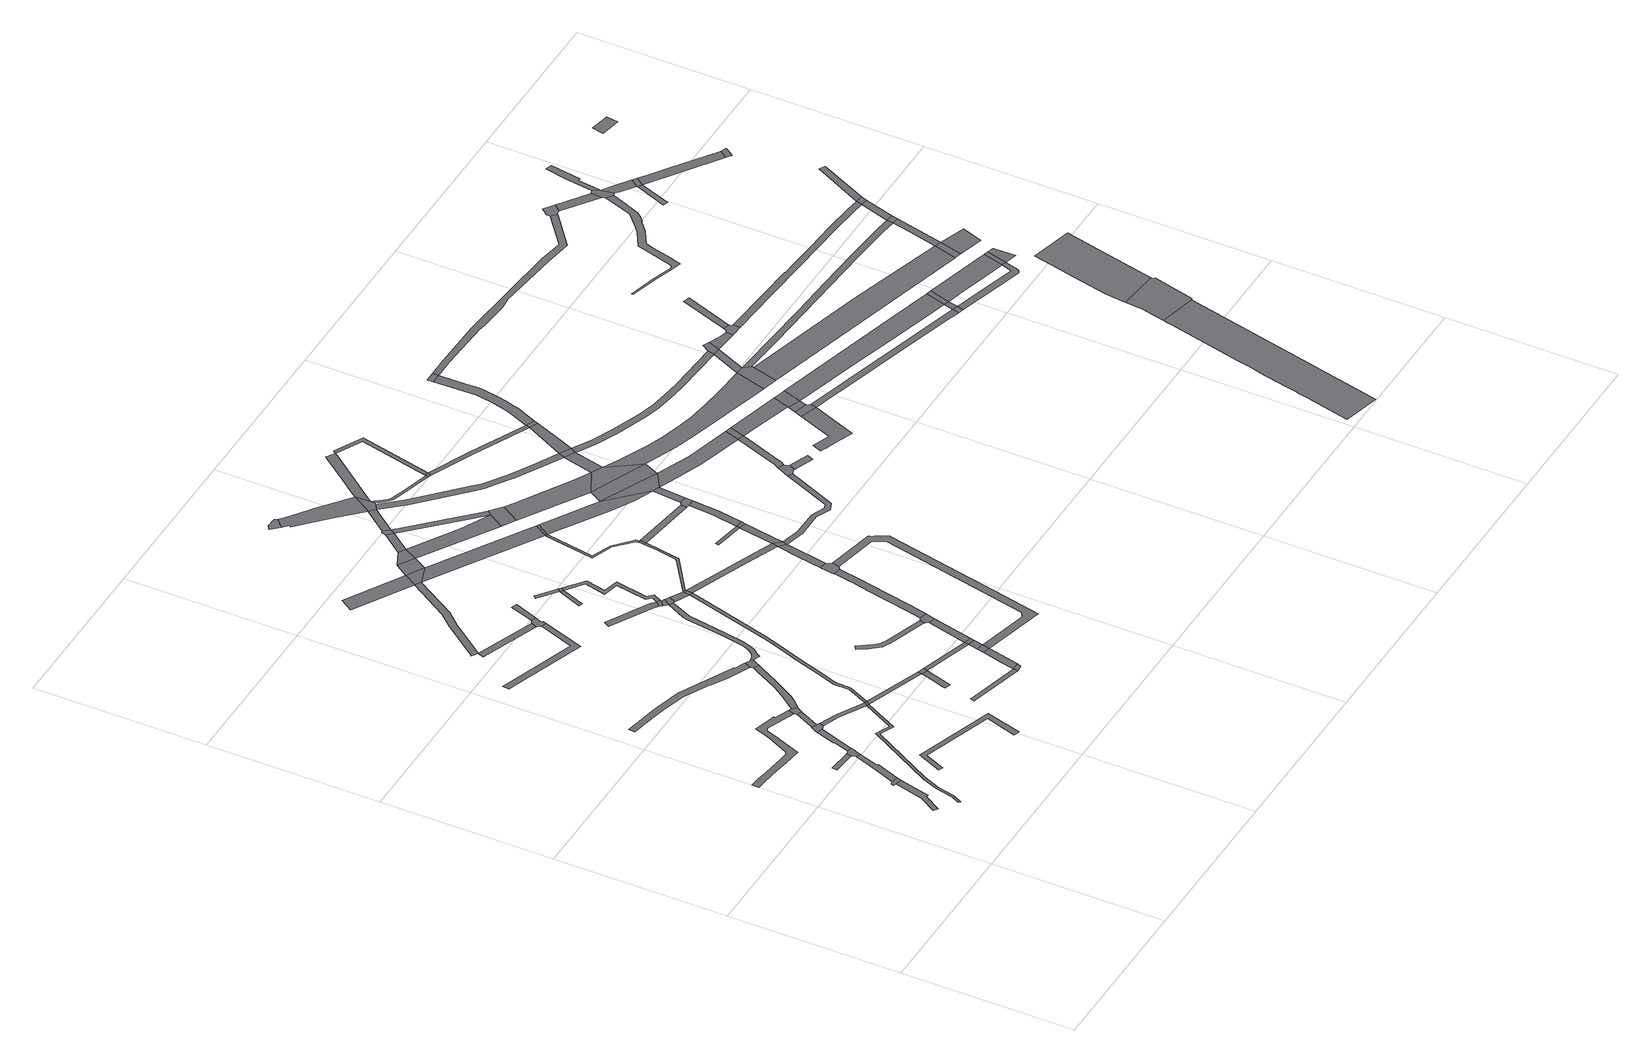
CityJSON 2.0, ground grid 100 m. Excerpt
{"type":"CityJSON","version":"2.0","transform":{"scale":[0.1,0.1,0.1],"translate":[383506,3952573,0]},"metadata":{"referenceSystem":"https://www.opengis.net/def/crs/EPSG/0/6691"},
"CityObjects":{
"road1":{"type":"Road","attributes":{"class":"1040","RoadStructureAttribute.sectionType":"1"},"geometry":[{"type":"MultiSurface","lod":"1","boundaries":[[[0,1,2,3,4,5,6]]]}]},
"road2":{"type":"Road","attributes":{"class":"1040","RoadStructureAttribute.sectionType":"4"},"geometry":[{"type":"MultiSurface","lod":"1","boundaries":[[[7,8,9,10,0,6,11]]]}]},
"road3":{"type":"Road","attributes":{"class":"1040","RoadStructureAttribute.sectionType":"1"},"geometry":[{"type":"MultiSurface","lod":"1","boundaries":[[[12,13,14,15,7,11,16,17,18]]]}]},
"road4":{"type":"Road","attributes":{"class":"1040","RoadStructureAttribute.sectionType":"1"},"geometry":[{"type":"MultiSurface","lod":"1","boundaries":[[[19,20,21,22]]]}]},
"road5":{"type":"Road","attributes":{"class":"1040","RoadStructureAttribute.sectionType":"1"},"geometry":[{"type":"MultiSurface","lod":"1","boundaries":[[[23,24,25,26,27,28,29,30,31,32,33,34,35,36,37,38,39,40,41,42,43,44,45,46,47,48,49,50]]]}]},
"road6":{"type":"Road","attributes":{"class":"1040","RoadStructureAttribute.sectionType":"4"},"geometry":[{"type":"MultiSurface","lod":"1","boundaries":[[[51,52,22,21,53,12,18,54,55]]]}]},
"road7":{"type":"Road","attributes":{"class":"1040","RoadStructureAttribute.sectionType":"1"},"geometry":[{"type":"MultiSurface","lod":"1","boundaries":[[[56,57,58,59,60,61,62,63,64,65,66,67,68,69]]]}]},
"road8":{"type":"Road","attributes":{"class":"1040","RoadStructureAttribute.sectionType":"1"},"geometry":[{"type":"MultiSurface","lod":"1","boundaries":[[[70,71,72,51,55,73,74]]]}]},
"road9":{"type":"Road","attributes":{"class":"1040","RoadStructureAttribute.sectionType":"4"},"geometry":[{"type":"MultiSurface","lod":"1","boundaries":[[[75,76,70,74,77,78,79]]]}]},
"road10":{"type":"Road","attributes":{"class":"1040","RoadStructureAttribute.sectionType":"1"},"geometry":[{"type":"MultiSurface","lod":"1","boundaries":[[[80,81,82,83,84,85,86,87,88]]]}]},
"road11":{"type":"Road","attributes":{"class":"1040","RoadStructureAttribute.sectionType":"1"},"geometry":[{"type":"MultiSurface","lod":"1","boundaries":[[[89,90,75,79,91]]]}]},
"road12":{"type":"Road","attributes":{"class":"1040","RoadStructureAttribute.sectionType":"4"},"geometry":[{"type":"MultiSurface","lod":"1","boundaries":[[[49,48,89,91,92,93,94]]]}]},
"road13":{"type":"Road","attributes":{"class":"1040","RoadStructureAttribute.sectionType":"1"},"geometry":[{"type":"MultiSurface","lod":"1","boundaries":[[[95,96,97,98,99,100,101,102,103,104,105,106,107,108,109,110,111]]]}]},
"road14":{"type":"Road","attributes":{"class":"1040","RoadStructureAttribute.sectionType":"1"},"geometry":[{"type":"MultiSurface","lod":"1","boundaries":[[[78,77,112,113,56,114,115,116]]]}]},
"road15":{"type":"Road","attributes":{"class":"1040","RoadStructureAttribute.sectionType":"4"},"geometry":[{"type":"MultiSurface","lod":"1","boundaries":[[[114,56,69,117]]]}]},
"road16":{"type":"Road","attributes":{"class":"1040","RoadStructureAttribute.sectionType":"1"},"geometry":[{"type":"MultiSurface","lod":"1","boundaries":[[[118,119,120,121,122,123,124,125]]]}]},
"road17":{"type":"Road","attributes":{"class":"1040","RoadStructureAttribute.sectionType":"1"},"geometry":[{"type":"MultiSurface","lod":"1","boundaries":[[[126,127,128,129,94,93,130,131,132,133,134]]]}]},
"road18":{"type":"Road","attributes":{"class":"1040","RoadStructureAttribute.sectionType":"1"},"geometry":[{"type":"MultiSurface","lod":"1","boundaries":[[[117,69,135,136]]]}]},
"road19":{"type":"Road","attributes":{"class":"1040","RoadStructureAttribute.sectionType":"1"},"geometry":[{"type":"MultiSurface","lod":"1","boundaries":[[[137,138,139,140]]]}]},
"road20":{"type":"Road","attributes":{"class":"1040","RoadStructureAttribute.sectionType":"4"},"geometry":[{"type":"MultiSurface","lod":"1","boundaries":[[[111,110,126,134,141,142,143,144,145]]]}]},
"road21":{"type":"Road","attributes":{"class":"1040","RoadStructureAttribute.sectionType":"1"},"geometry":[{"type":"MultiSurface","lod":"1","boundaries":[[[146,147,148,149,150,151,152]]]}]},
"road22":{"type":"Road","attributes":{"class":"1040","RoadStructureAttribute.sectionType":"1"},"geometry":[{"type":"MultiSurface","lod":"1","boundaries":[[[153,154,155,156,157,158,137,159,160,161,162]]]}]},
"road23":{"type":"Road","attributes":{"class":"1040","RoadStructureAttribute.sectionType":"1"},"geometry":[{"type":"MultiSurface","lod":"1","boundaries":[[[163,164,165,166]]]}]},
"road24":{"type":"Road","attributes":{"class":"1040","RoadStructureAttribute.sectionType":"4"},"geometry":[{"type":"MultiSurface","lod":"1","boundaries":[[[136,135,146,152,167,168,169]]]}]},
"road25":{"type":"Road","attributes":{"class":"1040","RoadStructureAttribute.sectionType":"4"},"geometry":[{"type":"MultiSurface","lod":"1","boundaries":[[[170,140,139,118,125,171,172,173]]]}]},
"road26":{"type":"Road","attributes":{"class":"1040","RoadStructureAttribute.sectionType":"1"},"geometry":[{"type":"MultiSurface","lod":"1","boundaries":[[[174,175,176,177,178,179,180,181,114,117,182,183,184,185,186,187,188,189,190]]]}]},
"road27":{"type":"Road","attributes":{"class":"1040","RoadStructureAttribute.sectionType":"1"},"geometry":[{"type":"MultiSurface","lod":"1","boundaries":[[[191,170,173,192]]]}]},
"road28":{"type":"Road","attributes":{"name":"都道8号","class":"1040","function":"3","RoadStructureAttribute.sectionType":"1"},"geometry":[{"type":"MultiSurface","lod":"1","boundaries":[[[193,194,153,195]]]}]},
"road29":{"type":"Road","attributes":{"class":"1040","RoadStructureAttribute.sectionType":"1"},"geometry":[{"type":"MultiSurface","lod":"1","boundaries":[[[196,197,198,199,200,201,202,203,204,205,206,207,208,143,142,209,210,211,212,213,214,215,216,217,218,219]]]}]},
"road30":{"type":"Road","attributes":{"class":"1040","RoadStructureAttribute.sectionType":"4"},"geometry":[{"type":"MultiSurface","lod":"1","boundaries":[[[220,166,165,221]]]}]},
"road31":{"type":"Road","attributes":{"class":"1040","RoadStructureAttribute.sectionType":"1"},"geometry":[{"type":"MultiSurface","lod":"1","boundaries":[[[168,167,222,223]]]}]},
"road32":{"type":"Road","attributes":{"class":"1040","RoadStructureAttribute.sectionType":"1"},"geometry":[{"type":"MultiSurface","lod":"1","boundaries":[[[224,225,226,227,228,229]]]}]},
"road33":{"type":"Road","attributes":{"class":"1040","RoadStructureAttribute.sectionType":"1"},"geometry":[{"type":"MultiSurface","lod":"1","boundaries":[[[230,231,166,220,232]]]}]},
"road34":{"type":"Road","attributes":{"class":"1040","RoadStructureAttribute.sectionType":"4"},"geometry":[{"type":"MultiSurface","lod":"1","boundaries":[[[233,230,232,234]]]}]},
"road35":{"type":"Road","attributes":{"class":"1040","RoadStructureAttribute.sectionType":"1"},"geometry":[{"type":"MultiSurface","lod":"1","boundaries":[[[235,236,237,238]]]}]},
"road36":{"type":"Road","attributes":{"class":"1040","RoadStructureAttribute.sectionType":"1"},"geometry":[{"type":"MultiSurface","lod":"1","boundaries":[[[239,240,241,242,243,244,245,246,247,248,249,250,251,252,253,254]]]}]},
"road37":{"type":"Road","attributes":{"class":"1040","RoadStructureAttribute.sectionType":"1"},"geometry":[{"type":"MultiSurface","lod":"1","boundaries":[[[255,256,257,258]]]}]},
"road38":{"type":"Road","attributes":{"class":"1040","RoadStructureAttribute.sectionType":"1"},"geometry":[{"type":"MultiSurface","lod":"1","boundaries":[[[222,259,233,234,260]]]}]},
"road39":{"type":"Road","attributes":{"name":"都道8号","class":"1040","function":"3","RoadStructureAttribute.sectionType":"4"},"geometry":[{"type":"MultiSurface","lod":"1","boundaries":[[[195,153,162,261]]]}]},
"road40":{"type":"Road","attributes":{"class":"1040","RoadStructureAttribute.sectionType":"4"},"geometry":[{"type":"MultiSurface","lod":"1","boundaries":[[[223,222,260,262]]]}]},
"road41":{"type":"Road","attributes":{"class":"1040","RoadStructureAttribute.sectionType":"4"},"geometry":[{"type":"MultiSurface","lod":"1","boundaries":[[[228,227,263,264,265]]]}]},
"road42":{"type":"Road","attributes":{"class":"1040","RoadStructureAttribute.sectionType":"1"},"geometry":[{"type":"MultiSurface","lod":"1","boundaries":[[[264,263,196,266,267]]]}]},
"road43":{"type":"Road","attributes":{"class":"1040","RoadStructureAttribute.sectionType":"4"},"geometry":[{"type":"MultiSurface","lod":"1","boundaries":[[[258,257,235,238,268]]]}]},
"road44":{"type":"Road","attributes":{"class":"1040","RoadStructureAttribute.sectionType":"4"},"geometry":[{"type":"MultiSurface","lod":"1","boundaries":[[[266,196,219,269,270,271]]]}]},
"road45":{"type":"Road","attributes":{"class":"1040","RoadStructureAttribute.sectionType":"1"},"geometry":[{"type":"MultiSurface","lod":"1","boundaries":[[[268,238,272,273,274,275,276,228,265,277,278,279,280,281]]]}]},
"road46":{"type":"Road","attributes":{"name":"都道8号","class":"1040","function":"3","usage":"1","RoadStructureAttribute.sectionType":"1"},"geometry":[{"type":"MultiSurface","lod":"1","boundaries":[[[282,283,284,195,261,285,286,287]]]}]},
"road47":{"type":"Road","attributes":{"class":"1040","RoadStructureAttribute.sectionType":"1"},"geometry":[{"type":"MultiSurface","lod":"1","boundaries":[[[288,289,223,262,290]]]}]},
"road48":{"type":"Road","attributes":{"class":"1040","RoadStructureAttribute.sectionType":"1"},"geometry":[{"type":"MultiSurface","lod":"1","boundaries":[[[270,269,291,292]]]}]},
"road49":{"type":"Road","attributes":{"class":"1040","RoadStructureAttribute.sectionType":"4"},"geometry":[{"type":"MultiSurface","lod":"1","boundaries":[[[292,291,175,174,293,294]]]}]},
"road50":{"type":"Road","attributes":{"name":"都道8号","class":"1040","function":"3","RoadStructureAttribute.sectionType":"4"},"geometry":[{"type":"MultiSurface","lod":"1","boundaries":[[[295,282,287,296]]]}]},
"road51":{"type":"Road","attributes":{"class":"1040","RoadStructureAttribute.sectionType":"4"},"geometry":[{"type":"MultiSurface","lod":"1","boundaries":[[[297,248,247,298,288,290,299]]]}]},
"road52":{"type":"Road","attributes":{"name":"都道8号","class":"1040","function":"3","usage":"1","RoadStructureAttribute.sectionType":"1"},"geometry":[{"type":"MultiSurface","lod":"1","boundaries":[[[261,162,300,301,302]]]}]},
"road53":{"type":"Road","attributes":{"class":"1040","RoadStructureAttribute.sectionType":"1"},"geometry":[{"type":"MultiSurface","lod":"1","boundaries":[[[303,295,296,304]]]}]},
"road54":{"type":"Road","attributes":{"class":"1040","RoadStructureAttribute.sectionType":"4"},"geometry":[{"type":"MultiSurface","lod":"1","boundaries":[[[305,306,307,308,309]]]}]},
"road55":{"type":"Road","attributes":{"class":"1040","RoadStructureAttribute.sectionType":"1"},"geometry":[{"type":"MultiSurface","lod":"1","boundaries":[[[310,311,312,313,314,315,316,317,318,297,299,319,320,321,322]]]}]},
"road56":{"type":"Road","attributes":{"class":"1040","RoadStructureAttribute.sectionType":"1"},"geometry":[{"type":"MultiSurface","lod":"1","boundaries":[[[323,324,325,292,294,326,327,328,329]]]}]},
"road57":{"type":"Road","attributes":{"class":"1040","RoadStructureAttribute.sectionType":"4"},"geometry":[{"type":"MultiSurface","lod":"1","boundaries":[[[330,331,303,304,332]]]}]},
"road58":{"type":"Road","attributes":{"name":"都道8号","class":"1040","function":"3","RoadStructureAttribute.sectionType":"1"},"geometry":[{"type":"MultiSurface","lod":"1","boundaries":[[[296,287,333,334,335]]]}]},
"road59":{"type":"Road","attributes":{"class":"1040","RoadStructureAttribute.sectionType":"1"},"geometry":[{"type":"MultiSurface","lod":"1","boundaries":[[[293,174,336,337,338]]]}]},
"road60":{"type":"Road","attributes":{"class":"1040","RoadStructureAttribute.sectionType":"1"},"geometry":[{"type":"MultiSurface","lod":"1","boundaries":[[[339,340,341,342,343,344,234,232,345,346,347,348,349,350,351,352]]]}]},
"road61":{"type":"Road","attributes":{"class":"1040","RoadStructureAttribute.sectionType":"1"},"geometry":[{"type":"MultiSurface","lod":"1","boundaries":[[[308,307,353,354,355,356,357,358,359,360,361,362,363]]]}]},
"road62":{"type":"Road","attributes":{"class":"1040","RoadStructureAttribute.sectionType":"3"},"geometry":[{"type":"MultiSurface","lod":"1","boundaries":[[[357,330,332,364]]]}]},
"road63":{"type":"Road","attributes":{"class":"1040","RoadStructureAttribute.sectionType":"1"},"geometry":[{"type":"MultiSurface","lod":"1","boundaries":[[[365,366,367,368,369,370,371,372,373,374,375]]]}]},
"road64":{"type":"Road","attributes":{"class":"1040","RoadStructureAttribute.sectionType":"1"},"geometry":[{"type":"MultiSurface","lod":"1","boundaries":[[[332,304,376,334,377,378]]]}]},
"road65":{"type":"Road","attributes":{"class":"1040","RoadStructureAttribute.sectionType":"4"},"geometry":[{"type":"MultiSurface","lod":"1","boundaries":[[[379,380,310,322,381,340,339,382]]]}]},
"road66":{"type":"Road","attributes":{"class":"1040","RoadStructureAttribute.sectionType":"4"},"geometry":[{"type":"MultiSurface","lod":"1","boundaries":[[[371,370,383,323,329,384]]]}]},
"road67":{"type":"Road","attributes":{"name":"都道8号","class":"1040","function":"3","usage":"1","RoadStructureAttribute.sectionType":"4"},"geometry":[{"type":"MultiSurface","lod":"1","boundaries":[[[302,301,365,375,385]]]}]},
"road68":{"type":"Road","attributes":{"class":"1040","RoadStructureAttribute.sectionType":"4"},"geometry":[{"type":"MultiSurface","lod":"1","boundaries":[[[358,357,364,386,387,388,389]]]}]},
"road69":{"type":"Road","attributes":{"class":"1040","RoadStructureAttribute.sectionType":"1"},"geometry":[{"type":"MultiSurface","lod":"1","boundaries":[[[337,390,391,392,393,379,382,394]]]}]},
"road70":{"type":"Road","attributes":{"name":"都道8号","class":"1040","function":"3","RoadStructureAttribute.sectionType":"4"},"geometry":[{"type":"MultiSurface","lod":"1","boundaries":[[[377,334,333,395,396,397]]]}]},
"road71":{"type":"Road","attributes":{"class":"1040","RoadStructureAttribute.sectionType":"4"},"geometry":[{"type":"MultiSurface","lod":"1","boundaries":[[[338,337,394,398]]]}]},
"road72":{"type":"Road","attributes":{"class":"1040","RoadStructureAttribute.sectionType":"1"},"geometry":[{"type":"MultiSurface","lod":"1","boundaries":[[[399,400,401,402]]]}]},
"road73":{"type":"Road","attributes":{"class":"1040","RoadStructureAttribute.sectionType":"1"},"geometry":[{"type":"MultiSurface","lod":"1","boundaries":[[[384,329,403,404]]]}]},
"road74":{"type":"Road","attributes":{"class":"1040","RoadStructureAttribute.sectionType":"1"},"geometry":[{"type":"MultiSurface","lod":"1","boundaries":[[[401,338,398,405]]]}]},
"road75":{"type":"Road","attributes":{"class":"1040","RoadStructureAttribute.sectionType":"1"},"geometry":[{"type":"MultiSurface","lod":"1","boundaries":[[[389,388,406,407,408,409,410,411,412,413,414,415,416,417,418,419,420]]]}]},
"road76":{"type":"Road","attributes":{"name":"都道8号","class":"1040","function":"3","usage":"1","RoadStructureAttribute.sectionType":"1"},"geometry":[{"type":"MultiSurface","lod":"1","boundaries":[[[385,375,421,422,423,424]]]}]},
"road77":{"type":"Road","attributes":{"class":"1040","RoadStructureAttribute.sectionType":"4"},"geometry":[{"type":"MultiSurface","lod":"1","boundaries":[[[402,401,405,425]]]}]},
"road78":{"type":"Road","attributes":{"class":"1040","RoadStructureAttribute.sectionType":"1"},"geometry":[{"type":"MultiSurface","lod":"1","boundaries":[[[426,427,428,429,430,358,389,431,432,433]]]}]},
"road79":{"type":"Road","attributes":{"name":"都道8号","class":"1040","function":"3","RoadStructureAttribute.sectionType":"1"},"geometry":[{"type":"MultiSurface","lod":"1","boundaries":[[[396,395,434,435,436,437]]]}]},
"road80":{"type":"Road","attributes":{"class":"1040","RoadStructureAttribute.sectionType":"1"},"geometry":[{"type":"MultiSurface","lod":"1","boundaries":[[[438,439,402,425,440,441]]]}]},
"road81":{"type":"Road","attributes":{"class":"1040","RoadStructureAttribute.sectionType":"1"},"geometry":[{"type":"MultiSurface","lod":"1","boundaries":[[[386,364,442,443,444,445,446,447,448,449,450,451,452,453,454,455,456,457,458,459]]]}]},
"road82":{"type":"Road","attributes":{"class":"1040","RoadStructureAttribute.sectionType":"4"},"geometry":[{"type":"MultiSurface","lod":"1","boundaries":[[[460,412,411,461,462]]]}]},
"road83":{"type":"Road","attributes":{"class":"1040","RoadStructureAttribute.sectionType":"4"},"geometry":[{"type":"MultiSurface","lod":"1","boundaries":[[[463,404,403,438,441,464]]]}]},
"road84":{"type":"Road","attributes":{"class":"1040","RoadStructureAttribute.sectionType":"1"},"geometry":[{"type":"MultiSurface","lod":"1","boundaries":[[[465,466,467,468,469,470,398,394,471,472,473,474,475,476]]]}]},
"road85":{"type":"Road","attributes":{"class":"1040","RoadStructureAttribute.sectionType":"1"},"geometry":[{"type":"MultiSurface","lod":"1","boundaries":[[[423,463,464,477]]]}]},
"road86":{"type":"Road","attributes":{"name":"都道8号","class":"1040","function":"3","usage":"1","RoadStructureAttribute.sectionType":"4"},"geometry":[{"type":"MultiSurface","lod":"1","boundaries":[[[424,423,477,478]]]}]},
"road87":{"type":"Road","attributes":{"class":"1040","RoadStructureAttribute.sectionType":"1"},"geometry":[{"type":"MultiSurface","lod":"1","boundaries":[[[479,433,480,460,462,481]]]}]},
"road88":{"type":"Road","attributes":{"name":"都道8号","class":"1040","function":"3","RoadStructureAttribute.sectionType":"1"},"geometry":[{"type":"MultiSurface","lod":"1","boundaries":[[[434,482,483,424,478,484,485,486]]]}]},
"road89":{"type":"Road","attributes":{"name":"都道8号","class":"1040","function":"3","RoadStructureAttribute.sectionType":"4"},"geometry":[{"type":"MultiSurface","lod":"1","boundaries":[[[435,434,486,487]]]}]},
"road90":{"type":"Road","attributes":{"class":"1040","RoadStructureAttribute.sectionType":"1"},"geometry":[{"type":"MultiSurface","lod":"1","boundaries":[[[462,461,488,489,490,491,492,493]]]}]},
"road91":{"type":"Road","attributes":{"class":"1040","RoadStructureAttribute.sectionType":"3"},"geometry":[{"type":"MultiSurface","lod":"1","boundaries":[[[450,435,487,494]]]}]},
"road92":{"type":"Road","attributes":{"class":"1040","RoadStructureAttribute.sectionType":"4"},"geometry":[{"type":"MultiSurface","lod":"1","boundaries":[[[451,450,494,495]]]}]},
"road93":{"type":"Road","attributes":{"name":"都道8号","class":"1040","function":"3","usage":"1","RoadStructureAttribute.sectionType":"1"},"geometry":[{"type":"MultiSurface","lod":"1","boundaries":[[[478,477,496,497,498,499,500,501,502]]]}]},
"road94":{"type":"Road","attributes":{"class":"1040","RoadStructureAttribute.sectionType":"4"},"geometry":[{"type":"MultiSurface","lod":"1","boundaries":[[[503,465,476,504,505,506,507]]]}]},
"road95":{"type":"Road","attributes":{"class":"1040","RoadStructureAttribute.sectionType":"1"},"geometry":[{"type":"MultiSurface","lod":"1","boundaries":[[[490,451,495,508,509]]]}]},
"road96":{"type":"Road","attributes":{"class":"1040","RoadStructureAttribute.sectionType":"1"},"geometry":[{"type":"MultiSurface","lod":"1","boundaries":[[[506,505,510,511]]]}]},
"road97":{"type":"Road","attributes":{"class":"1040","RoadStructureAttribute.sectionType":"1"},"geometry":[{"type":"MultiSurface","lod":"1","boundaries":[[[499,512,503,507,513,514,515]]]}]},
"road98":{"type":"Road","attributes":{"class":"1040","RoadStructureAttribute.sectionType":"4"},"geometry":[{"type":"MultiSurface","lod":"1","boundaries":[[[491,490,509,516]]]}]},
"road99":{"type":"Road","attributes":{"name":"都道8号","class":"1040","function":"3","usage":"1","RoadStructureAttribute.sectionType":"4"},"geometry":[{"type":"MultiSurface","lod":"1","boundaries":[[[500,499,515,517]]]}]},
"road100":{"type":"Road","attributes":{"name":"都道8号","class":"1040","function":"3","RoadStructureAttribute.sectionType":"1"},"geometry":[{"type":"MultiSurface","lod":"1","boundaries":[[[487,486,518,519,520,521,522,523,524,525,526,527,528,529,530]]]}]},
"road101":{"type":"Road","attributes":{"class":"1040","RoadStructureAttribute.sectionType":"1"},"geometry":[{"type":"MultiSurface","lod":"1","boundaries":[[[531,532,533,534,535,536,537,491,516,538,539,540,541,542,543,544]]]}]},
"road102":{"type":"Road","attributes":{"class":"1040","RoadStructureAttribute.sectionType":"1"},"geometry":[{"type":"MultiSurface","lod":"1","boundaries":[[[545,546,547,548,549,550,551,552,553,554,555,556]]]}]},
"road103":{"type":"Road","attributes":{"class":"1040","RoadStructureAttribute.sectionType":"4"},"geometry":[{"type":"MultiSurface","lod":"1","boundaries":[[[557,558,559,532,531]]]}]},
"road104":{"type":"Road","attributes":{"name":"都道8号","class":"1040","function":"3","usage":"1","RoadStructureAttribute.sectionType":"1"},"geometry":[{"type":"MultiSurface","lod":"1","boundaries":[[[517,515,560,561,562]]]}]},
"road105":{"type":"Road","attributes":{"class":"1040","RoadStructureAttribute.sectionType":"1"},"geometry":[{"type":"MultiSurface","lod":"1","boundaries":[[[495,494,563,564,565,566,567,568,569,570,571,572,573,574,575,576,577,578,579,580]]]}]},
"road106":{"type":"Road","attributes":{"class":"1040","RoadStructureAttribute.sectionType":"4"},"geometry":[{"type":"MultiSurface","lod":"1","boundaries":[[[581,545,556,582,583,584]]]}]},
"road107":{"type":"Road","attributes":{"class":"1040","RoadStructureAttribute.sectionType":"1"},"geometry":[{"type":"MultiSurface","lod":"1","boundaries":[[[585,586,581,584,587]]]}]},
"road108":{"type":"Road","attributes":{"name":"都道8号","class":"1040","function":"3","RoadStructureAttribute.sectionType":"4"},"geometry":[{"type":"MultiSurface","lod":"1","boundaries":[[[562,561,585,587,588,589]]]}]},
"road109":{"type":"Road","attributes":{"name":"都道8号","class":"1040","function":"3","RoadStructureAttribute.sectionType":"4"},"geometry":[{"type":"MultiSurface","lod":"1","boundaries":[[[522,521,590,591,592,593]]]}]},
"road110":{"type":"Road","attributes":{"class":"1040","RoadStructureAttribute.sectionType":"3"},"geometry":[{"type":"MultiSurface","lod":"1","boundaries":[[[572,522,593,594]]]}]},
"road111":{"type":"Road","attributes":{"class":"1040","RoadStructureAttribute.sectionType":"4"},"geometry":[{"type":"MultiSurface","lod":"1","boundaries":[[[595,573,572,594,596]]]}]},
"road112":{"type":"Road","attributes":{"class":"1040","RoadStructureAttribute.sectionType":"1"},"geometry":[{"type":"MultiSurface","lod":"1","boundaries":[[[596,594,597,598,599]]]}]},
"road113":{"type":"Road","attributes":{"class":"1040","RoadStructureAttribute.sectionType":"1"},"geometry":[{"type":"MultiSurface","lod":"1","boundaries":[[[582,556,600,601,602,603,604,605,606,607,608,609,610,611]]]}]},
"road114":{"type":"Road","attributes":{"name":"都道8号","class":"1040","function":"3","RoadStructureAttribute.sectionType":"1"},"geometry":[{"type":"MultiSurface","lod":"1","boundaries":[[[588,587,612,613,614,615,616,617,618]]]}]},
"road115":{"type":"Road","attributes":{"class":"1040","RoadStructureAttribute.sectionType":"4"},"geometry":[{"type":"MultiSurface","lod":"1","boundaries":[[[619,620,598,597,621,622,623]]]}]},
"road116":{"type":"Road","attributes":{"class":"1040","RoadStructureAttribute.sectionType":"1"},"geometry":[{"type":"MultiSurface","lod":"1","boundaries":[[[624,625,626,627,628,629,630,557,531,631,632,633,634,635,636,637,638]]]}]},
"road117":{"type":"Road","attributes":{"class":"1040","RoadStructureAttribute.sectionType":"1"},"geometry":[{"type":"MultiSurface","lod":"1","boundaries":[[[639,619,623,640]]]}]},
"road118":{"type":"Road","attributes":{"name":"都道8号","class":"1040","function":"3","RoadStructureAttribute.sectionType":"1"},"geometry":[{"type":"MultiSurface","lod":"1","boundaries":[[[591,590,641,642,643]]]}]},
"road119":{"type":"Road","attributes":{"name":"都道8号","class":"1040","function":"3","RoadStructureAttribute.sectionType":"1"},"geometry":[{"type":"MultiSurface","lod":"1","boundaries":[[[644,645,646,647,648,649,650,651,652,653,654,655,656,657,658]]]}]},
"road120":{"type":"Road","attributes":{"class":"1040","RoadStructureAttribute.sectionType":"1"},"geometry":[{"type":"MultiSurface","lod":"1","boundaries":[[[593,592,659,660,661,662,663,664,665,666,667,668,669,670,671]]]}]},
"road121":{"type":"Road","attributes":{"class":"1040","RoadStructureAttribute.sectionType":"4"},"geometry":[{"type":"MultiSurface","lod":"1","boundaries":[[[608,607,672,673]]]}]},
"road122":{"type":"Road","attributes":{"class":"1040","RoadStructureAttribute.sectionType":"1"},"geometry":[{"type":"MultiSurface","lod":"1","boundaries":[[[616,608,673,674]]]}]},
"road123":{"type":"Road","attributes":{"name":"都道8号","class":"1040","function":"3","RoadStructureAttribute.sectionType":"4"},"geometry":[{"type":"MultiSurface","lod":"1","boundaries":[[[617,616,674,675]]]}]},
"road124":{"type":"Road","attributes":{"class":"1040","RoadStructureAttribute.sectionType":"1"},"geometry":[{"type":"MultiSurface","lod":"1","boundaries":[[[676,677,678,679,680,681,682,683,684,685,686,687,688,689,690,691,692,693,694,695,696,697,698,699,700,701,702,703,704]]]}]},
"road125":{"type":"Road","attributes":{"class":"1040","RoadStructureAttribute.sectionType":"1"},"geometry":[{"type":"MultiSurface","lod":"1","boundaries":[[[673,672,705,706,707,708,709,710,711]]]}]},
"road126":{"type":"Road","attributes":{"class":"1040","RoadStructureAttribute.sectionType":"1"},"geometry":[{"type":"MultiSurface","lod":"1","boundaries":[[[622,621,712,713,714,715,716,717,718,719,720,721,722,723,724,725,726]]]}]},
"road127":{"type":"Road","attributes":{"name":"都道8号","class":"1040","function":"3","RoadStructureAttribute.sectionType":"1"},"geometry":[{"type":"MultiSurface","lod":"1","boundaries":[[[675,674,727,728,709,729]]]}]},
"road128":{"type":"Road","attributes":{"name":"都道8号","class":"1040","function":"3","RoadStructureAttribute.sectionType":"4"},"geometry":[{"type":"MultiSurface","lod":"1","boundaries":[[[730,731,732,644,658,733,734,735,736,737,738,739,740]]]}]},
"road129":{"type":"Road","attributes":{"class":"1040","RoadStructureAttribute.sectionType":"4"},"geometry":[{"type":"MultiSurface","lod":"1","boundaries":[[[741,742,624,638,743,744,745]]]}]},
"road130":{"type":"Road","attributes":{"name":"都道8号","class":"1040","function":"3","RoadStructureAttribute.sectionType":"4"},"geometry":[{"type":"MultiSurface","lod":"1","boundaries":[[[729,709,708,746]]]}]},
"road131":{"type":"Road","attributes":{"name":"都道8号","class":"1040","function":"3","RoadStructureAttribute.sectionType":"4"},"geometry":[{"type":"MultiSurface","lod":"1","boundaries":[[[642,641,747,748,749]]]}]},
"road132":{"type":"Road","attributes":{"name":"都道8号","class":"1040","function":"3","RoadStructureAttribute.sectionType":"1"},"geometry":[{"type":"MultiSurface","lod":"1","boundaries":[[[746,708,750,751]]]}]},
"road133":{"type":"Road","attributes":{"name":"都道8号","class":"1040","function":"3","RoadStructureAttribute.sectionType":"1"},"geometry":[{"type":"MultiSurface","lod":"1","boundaries":[[[752,753,754,755,730,740,756,757]]]}]},
"road134":{"type":"Road","attributes":{"class":"1040","RoadStructureAttribute.sectionType":"1"},"geometry":[{"type":"MultiSurface","lod":"1","boundaries":[[[745,744,758,759,760]]]}]},
"road135":{"type":"Road","attributes":{"name":"都道8号","class":"1040","function":"3","RoadStructureAttribute.sectionType":"1"},"geometry":[{"type":"MultiSurface","lod":"1","boundaries":[[[749,748,761,762]]]}]},
"road136":{"type":"Road","attributes":{"class":"1040","RoadStructureAttribute.sectionType":"1"},"geometry":[{"type":"MultiSurface","lod":"1","boundaries":[[[664,763,642,749,764]]]}]},
"road137":{"type":"Road","attributes":{"class":"1040","RoadStructureAttribute.sectionType":"4"},"geometry":[{"type":"MultiSurface","lod":"1","boundaries":[[[765,760,759,676,704,766,767]]]}]},
"road138":{"type":"Road","attributes":{"class":"1040","RoadStructureAttribute.sectionType":"1"},"geometry":[{"type":"MultiSurface","lod":"1","boundaries":[[[768,769,770,771]]]}]},
"road139":{"type":"Road","attributes":{"class":"1040","RoadStructureAttribute.sectionType":"4"},"geometry":[{"type":"MultiSurface","lod":"1","boundaries":[[[665,664,764,772]]]}]},
"road140":{"type":"Road","attributes":{"class":"1040","RoadStructureAttribute.sectionType":"1"},"geometry":[{"type":"MultiSurface","lod":"1","boundaries":[[[767,766,773,774,775,776]]]}]},
"road141":{"type":"Road","attributes":{"class":"1040","RoadStructureAttribute.sectionType":"1"},"geometry":[{"type":"MultiSurface","lod":"1","boundaries":[[[777,778,765,767,779,780,781,782]]]}]},
"road142":{"type":"Road","attributes":{"class":"1040","RoadStructureAttribute.sectionType":"4"},"geometry":[{"type":"MultiSurface","lod":"1","boundaries":[[[775,774,768,771,783]]]}]},
"road143":{"type":"Road","attributes":{"class":"1040","RoadStructureAttribute.sectionType":"3"},"geometry":[{"type":"MultiSurface","lod":"1","boundaries":[[[717,665,772,784]]]}]},
"road144":{"type":"Road","attributes":{"class":"1040","RoadStructureAttribute.sectionType":"4"},"geometry":[{"type":"MultiSurface","lod":"1","boundaries":[[[718,717,784,785]]]}]},
"road145":{"type":"Road","attributes":{"class":"1040","RoadStructureAttribute.sectionType":"1"},"geometry":[{"type":"MultiSurface","lod":"1","boundaries":[[[783,771,786,787,788,789,790,791]]]}]},
"road146":{"type":"Road","attributes":{"class":"1040","RoadStructureAttribute.sectionType":"1"},"geometry":[{"type":"MultiSurface","lod":"1","boundaries":[[[792,793,718,785,794,795]]]}]},
"road147":{"type":"Road","attributes":{"class":"1040","RoadStructureAttribute.sectionType":"4"},"geometry":[{"type":"MultiSurface","lod":"1","boundaries":[[[787,786,796,797,798]]]}]},
"road148":{"type":"Road","attributes":{"class":"1040","RoadStructureAttribute.sectionType":"1"},"geometry":[{"type":"MultiSurface","lod":"1","boundaries":[[[799,800,801,802,803]]]}]}
},
"vertices":[
[352,733,0],[308,561,0],[248,465,0],[271,449,0],[335,550,0],[346,546,0],[391,724,0],
[359,758,0],[340,756,0],[336,739,0],[339,738,0],[397,749,0],
[454,1017,0],[419,917,0],[413,902,0],[387,831,0],[451,887,0],[442,891,0],[481,1008,0],
[315,1081,0],[313,1051,0],[448,1041,0],[452,1070,0],
[545,1537,0],[415,1574,0],[390,1501,0],[387,1490,0],[381,1476,0],[321,1352,0],[303,1343,0],[248,1349,0],[187,1358,0],[187,1356,0],[169,1358,0],[131,1363,0],[98,1367,0],[98,1371,0],[53,1376,0],[6,1380,0],[3,1340,0],[48,1337,0],[129,1328,0],[165,1323,0],[244,1310,0],[345,1295,0],[412,1467,0],[429,1515,0],[447,1525,0],[614,1460,0],[628,1495,0],[541,1529,0],
[475,1077,0],[463,1069,0],[454,1029,0],[501,1067,0],[501,1068,0],
[846,1161,0],[750,977,0],[666,1014,0],[449,624,0],[413,534,0],[390,429,0],[365,382,0],[377,373,0],[404,424,0],[427,529,0],[471,630,0],[672,995,0],[757,957,0],[860,1155,0],
[538,1284,0],[499,1169,0],[503,1168,0],[569,1270,0],[570,1272,0],
[560,1327,0],[542,1294,0],[598,1282,0],[607,1306,0],[588,1314,0],
[616,735,0],[554,593,0],[579,582,0],[630,702,0],[1039,565,0],[985,390,0],[983,383,0],[1017,372,0],[1077,581,0],
[620,1441,0],[564,1333,0],[646,1429,0],
[654,1444,0],[672,1465,0],[645,1488,0],
[802,1898,0],[804,1903,0],[493,2060,0],[316,2108,0],[181,2134,0],[112,2146,0],[112,2109,0],[179,2096,0],[309,2070,0],[372,2053,0],[477,2023,0],[624,1944,0],[629,1942,0],[724,1885,0],[814,1847,0],[845,1832,0],[865,1869,0],
[696,1245,0],[845,1161,0],[864,1181,0],[855,1184,0],[707,1267,0],
[876,1176,0],
[649,2927,0],[577,2723,0],[230,2843,0],[125,2879,0],[123,2840,0],[223,2806,0],[595,2677,0],[679,2917,0],
[850,1812,0],[829,1780,0],[762,1648,0],[717,1583,0],[707,1506,0],[735,1537,0],[809,1664,0],[862,1763,0],[881,1798,0],
[1203,1032,0],[1211,1055,0],
[303,3113,0],[292,3078,0],[633,2951,0],[646,2986,0],
[895,1825,0],[907,1846,0],[897,1856,0],[887,1859,0],[878,1862,0],
[1205,1027,0],[1176,932,0],[1166,897,0],[1158,870,0],[1193,860,0],[1201,886,0],[1241,1016,0],
[646,3658,0],[499,3422,0],[426,3341,0],[421,3334,0],[271,3138,0],[269,3135,0],[452,3309,0],[456,3314,0],[531,3398,0],[681,3638,0],
[1139,715,0],[1133,691,0],[1452,608,0],[1458,632,0],
[1242,1019,0],[1250,1043,0],[1223,1051,0],
[668,2996,0],[687,2940,0],[679,2948,0],[694,2987,0],
[1243,2372,0],[1225,2370,0],[1087,1872,0],[1065,1808,0],[1002,1631,0],[960,1499,0],[921,1389,0],[923,1301,0],[935,1298,0],[939,1387,0],[951,1422,0],[953,1427,0],[969,1471,0],[1019,1625,0],[1082,1802,0],[1110,1887,0],[1210,2251,0],
[714,3134,0],[745,3124,0],
[364,3929,0],[315,3854,0],[693,3735,0],
[1105,2432,0],[1048,2322,0],[1042,2300,0],[1027,2196,0],[1010,2079,0],[988,1963,0],[982,1943,0],[972,1914,0],[961,1896,0],[948,1879,0],[935,1868,0],[923,1861,0],[910,1858,0],[947,1829,0],[960,1854,0],[968,1861,0],[984,1881,0],[996,1903,0],[1007,1935,0],[1014,1957,0],[1036,2075,0],[1054,2192,0],[1071,2300,0],[1128,2421,0],
[1502,634,0],[1492,611,0],
[1528,930,0],[1534,954,0],
[824,2657,0],[806,2624,0],[1047,2491,0],[1069,2473,0],[1097,2499,0],[1069,2523,0],
[1504,830,0],[1476,715,0],[1547,820,0],
[1514,873,0],[1557,863,0],
[940,2973,0],[886,2836,0],[906,2829,0],[959,2964,0],
[1249,1436,0],[1224,1420,0],[1258,1367,0],[1280,1337,0],[1294,1322,0],[1308,1309,0],[1323,1300,0],[1348,1288,0],[1576,1209,0],[1585,1238,0],[1359,1316,0],[1338,1326,0],[1326,1334,0],[1315,1343,0],[1303,1356,0],[1283,1384,0],
[848,3076,0],[835,3059,0],[942,2978,0],[955,2994,0],
[1522,909,0],[1571,919,0],
[791,3677,0],
[1576,943,0],
[1083,2457,0],[1113,2484,0],[1115,2489,0],
[1130,2474,0],[1122,2479,0],
[972,2981,0],
[1138,2418,0],[1160,2457,0],[1132,2473,0],
[1059,2889,0],[1029,2763,0],[1119,2741,0],[1087,2559,0],[1115,2533,0],[1140,2538,0],[1110,2567,0],[1143,2756,0],[1054,2778,0],[1082,2897,0],
[744,3810,0],[723,3780,0],[708,3757,0],[804,3699,0],[819,3723,0],[837,3754,0],
[1592,1188,0],[1589,1178,0],[1632,1178,0],
[1225,2378,0],[1230,2416,0],
[1247,2408,0],[1242,2411,0],
[843,3856,0],[882,3833,0],
[1603,1247,0],[1580,1207,0],[1646,1235,0],
[720,3615,0],[1311,3255,0],[1359,3330,0],
[936,3977,0],[969,3944,0],
[724,4542,0],[703,4525,0],[746,4480,0],[793,4523,0],[784,4541,0],
[1718,1801,0],[1718,1797,0],[1702,1709,0],[1699,1694,0],[1698,1686,0],[1687,1635,0],[1659,1504,0],[1646,1440,0],[1626,1345,0],[1670,1336,0],[1703,1495,0],[1742,1677,0],[1762,1795,0],
[1480,2773,0],[1470,2692,0],[1449,2571,0],[1460,2564,0],[1464,2585,0],[1481,2690,0],[1497,2770,0],
[957,4007,0],[946,4006,0],[987,3974,0],
[1273,3488,0],[1329,3577,0],[1163,3661,0],
[1588,2237,0],[1781,2161,0],[1789,2196,0],
[1791,1850,0],[1783,1807,0],[2038,1753,0],[2074,1686,0],[1884,808,0],[1853,789,0],[1912,729,0],[1960,950,0],[2119,1684,0],[2121,1692,0],[2084,1761,0],[2083,1762,0],[2070,1788,0],[2067,1792,0],
[778,4446,0],[770,4437,0],[935,4279,0],[1055,4157,0],[1067,4145,0],[1138,4259,0],[1108,4283,0],[957,4401,0],[931,4421,0],[829,4496,0],[819,4503,0],
[1097,4116,0],
[1310,3250,0],[1262,2957,0],[1385,2910,0],[1480,2820,0],[1482,2804,0],[1483,2803,0],[1494,2806,0],[1491,2826,0],[1391,2920,0],[1276,2965,0],[1322,3248,0],
[1303,3603,0],[1353,3603,0],[1327,3628,0],
[1729,1888,0],[1727,1880,0],[1780,1808,0],[1773,1880,0],
[1483,2798,0],[1501,2805,0],
[1371,3323,0],
[1132,4136,0],[1138,4142,0],[1141,4145,0],[1140,4173,0],
[1754,2022,0],[1749,1996,0],[1746,1980,0],[1738,1936,0],[1817,2126,0],
[1350,3441,0],[1417,3549,0],[1384,3576,0],
[1824,2155,0],
[1658,2453,0],[1652,2432,0],[1825,2401,0],[1829,2422,0],
[1847,2719,0],[1853,2754,0],
[1867,2394,0],
[1159,4125,0],[1189,4089,0],[1212,4074,0],[1227,4069,0],[1299,4048,0],[1455,4003,0],[1459,4018,0],[1391,4037,0],[1303,4062,0],[1230,4084,0],[1219,4087,0],[1199,4100,0],[1171,4135,0],[1154,4156,0],[1144,4168,0],
[1642,3053,0],[1775,2977,0],[1883,2935,0],[1685,3132,0],
[1871,2414,0],
[1359,4542,0],[1348,4528,0],[1284,4447,0],[1232,4379,0],[1154,4280,0],[1179,4223,0],[1191,4238,0],[1404,4510,0],
[1729,3210,0],[1874,3283,0],[1792,3324,0],[1473,3511,0],
[1866,2716,0],[1855,2566,0],[1897,2561,0],[1909,2713,0],
[1102,4109,0],[1158,4046,0],[1207,3992,0],[1464,3744,0],[1507,3705,0],[1567,3664,0],[1652,3608,0],[1768,3541,0],[1917,3462,0],[1932,3499,0],[1787,3576,0],[1673,3642,0],[1589,3697,0],[1532,3736,0],[1491,3773,0],[1244,4012,0],[1236,4020,0],[1188,4073,0],
[1461,4026,0],[1473,3998,0],[1484,4019,0],
[1870,2765,0],[1913,2761,0],
[2312,2380,0],[2281,2306,0],[2196,2103,0],[2169,2092,0],[2089,2126,0],[1938,2126,0],[1934,2096,0],[2083,2096,0],[2168,2060,0],[2219,2080,0],[2308,2292,0],[2339,2366,0],
[1925,2918,0],
[2022,2980,0],
[1419,4529,0],[1555,4432,0],[1582,4445,0],
[1719,3192,0],[1705,3166,0],[2035,3009,0],[2048,3040,0],[2061,3070,0],
[1936,3250,0],
[1730,3884,0],[1826,3837,0],[2049,3730,0],[2058,3753,0],[1837,3859,0],[1740,3906,0],
[1979,3430,0],
[1998,3464,0],
[2028,2877,0],[2079,2857,0],[2193,2814,0],[2456,2740,0],[2485,2829,0],[2221,2899,0],[2113,2941,0],
[2348,2453,0],[2368,2377,0],[2376,2374,0],[2392,2410,0],[2383,2439,0],
[2026,3531,0],[2100,3710,0],
[2491,2330,0],[2506,2367,0],
[2363,2483,0],[2399,2465,0],[2404,2479,0],[2495,2729,0],
[2109,3733,0],
[2524,2819,0],
[2252,2994,0],[2374,2958,0],[2833,2829,0],[2882,2816,0],[2933,2995,0],[2757,3008,0],[2631,3020,0],[2510,3037,0],[2399,3061,0],[2285,3094,0],[2190,3131,0],[2106,3167,0],[2023,3205,0],
[2209,4337,0],[2152,4336,0],[2160,4095,0],[2145,4000,0],[2133,3953,0],[2118,3900,0],[2105,3865,0],[2162,3858,0],[2170,3883,0],[2186,3939,0],[2198,3987,0],[2215,4091,0],[2215,4105,0],[2213,4185,0],
[2772,2542,0],[2693,2341,0],[2592,2380,0],[2570,2325,0],[2570,2324,0],[2591,2316,0],[2600,2312,0],[2671,2285,0],[2768,2248,0],[2790,2303,0],[2814,2363,0],[2872,2508,0],
[2210,4372,0],[2206,4372,0],[2151,4371,0],
[2644,2687,0],[2810,2640,0],[2841,2735,0],
[1994,3420,0],[1996,3419,0],[2092,3366,0],[2215,3310,0],[2405,3241,0],[2503,3217,0],[2598,3202,0],[2631,3198,0],[2704,3190,0],[3011,3170,0],[3022,3209,0],[2707,3230,0],[2604,3241,0],[2511,3256,0],[2415,3280,0],[2231,3347,0],[2110,3402,0],[2013,3456,0],
[2790,2588,0],[2882,2545,0],[2875,2547,0],[2866,2562,0],
[2808,2633,0],[2791,2592,0],[2881,2608,0],
[2915,2715,0],[2896,2720,0],
[2970,2792,0],[3012,2941,0],[3016,2954,0],[2980,2991,0],
[3058,3167,0],
[3050,3252,0],[3085,3237,0],
[3197,3157,0],[3200,3197,0],[3157,3206,0],
[2999,2473,0],[3038,2462,0],[3302,2388,0],[3320,2383,0],[3350,2375,0],[3494,2335,0],[3817,2241,0],[3889,2220,0],[3899,2258,0],[3637,2332,0],[3400,2399,0],[3117,2479,0],
[3111,2543,0],[3296,2490,0],[3553,2417,0],[3851,2333,0],[3914,2315,0],[3949,2436,0],[3693,2504,0],
[3220,3223,0],[3214,3206,0],[3267,3153,0],[3270,3193,0],[3257,3211,0],
[3620,4432,0],[3437,4284,0],[3364,4296,0],[3295,4307,0],[2641,4366,0],[2629,4367,0],[2327,4372,0],[2327,4337,0],[2639,4326,0],[2673,4318,0],[2846,4303,0],[2919,4311,0],[3290,4268,0],[3448,4242,0],[3648,4403,0],
[3320,3507,0],[3358,3494,0],
[4277,2442,0],[4316,2577,0],[3757,2742,0],
[4318,1263,0],[4312,1235,0],[4307,1213,0],[4206,780,0],[4188,703,0],[4180,664,0],[4164,599,0],[4158,573,0],[4132,457,0],[4118,399,0],[4113,377,0],[4100,319,0],[4040,61,0],[4253,7,0],[4532,1213,0],
[3250,2937,0],[3519,2918,0],[3789,2901,0],[4050,2885,0],[4293,2866,0],[4382,2855,0],[4386,2889,0],[4368,2892,0],[4297,2901,0],[4052,2920,0],[3791,2936,0],[3521,2953,0],[3019,2989,0],
[3920,2211,0],[3931,2248,0],
[3946,2305,0],
[3981,2427,0],
[3882,4249,0],[3856,4173,0],[3824,4081,0],[3791,4048,0],[3741,4003,0],[3713,3979,0],[3662,3950,0],[3614,3921,0],[3552,3698,0],[3533,3689,0],[3411,3728,0],[3254,3770,0],[3252,3760,0],[3408,3719,0],[3530,3679,0],[3582,3662,0],[3594,3697,0],[3605,3729,0],[3632,3848,0],[3649,3894,0],[3683,3913,0],[3733,3942,0],[3770,3973,0],[3797,4000,0],[3800,3996,0],[3823,4016,0],[3847,4047,0],[3895,4160,0],[3918,4220,0],
[4313,2099,0],[4325,2099,0],[4340,2115,0],[4363,2196,0],[4335,2202,0],[4314,2139,0],[4086,2205,0],
[3567,3133,0],[3858,3112,0],[4013,3101,0],[4199,3088,0],[4366,3073,0],[4439,3064,0],[4450,3098,0],[4370,3109,0],[4202,3124,0],[4015,3137,0],[3860,3148,0],[3767,3155,0],[3768,3159,0],[3570,3173,0],[3283,3192,0],
[4046,2281,0],[4141,2255,0],[4370,2324,0],
[4360,1504,0],[4351,1403,0],[4326,1295,0],[4542,1219,0],[4603,1461,0],[4599,1463,0],[4596,1466,0],[4594,1470,0],[4594,1474,0],[4594,1478,0],[4594,1480,0],
[3655,4493,0],[3619,4451,0],[3656,4410,0],[3677,4410,0],[3713,4452,0],
[4397,2316,0],
[4301,2436,0],[4316,2431,0],[4354,2566,0],
[4436,2175,0],[4435,2306,0],
[4479,2089,0],[4442,1928,0],[4431,1882,0],[4372,1625,0],[4658,1753,0],[4721,2026,0],
[3870,4272,0],[3877,4269,0],[3881,4331,0],
[4461,2390,0],[4506,2512,0],
[4355,2741,0],[4422,2849,0],
[3902,4338,0],[3937,4227,0],[3922,4302,0],
[4036,4142,0],[3969,3962,0],[3997,3951,0],[4063,4132,0],
[4427,2884,0],
[3959,4209,0],[4039,4152,0],[4072,4197,0],[3991,4254,0],
[3949,4625,0],[3924,4500,0],[3928,4318,0],[3942,4438,0],[3957,4435,0],[3987,4616,0],
[4098,4179,0],
[4480,3058,0],
[4493,3093,0],
[4456,3857,0],[4488,3903,0],[4255,4068,0],[4149,4142,0],[4132,4155,0],[4099,4178,0],
[4595,3391,0],[4537,3274,0],[4537,3186,0],[4626,3373,0],
[4486,3836,0],[4518,3881,0],[4522,3889,0],
[4354,4570,0],[4339,4501,0],[4455,4479,0],[4468,4548,0],[4427,4556,0]
]}
